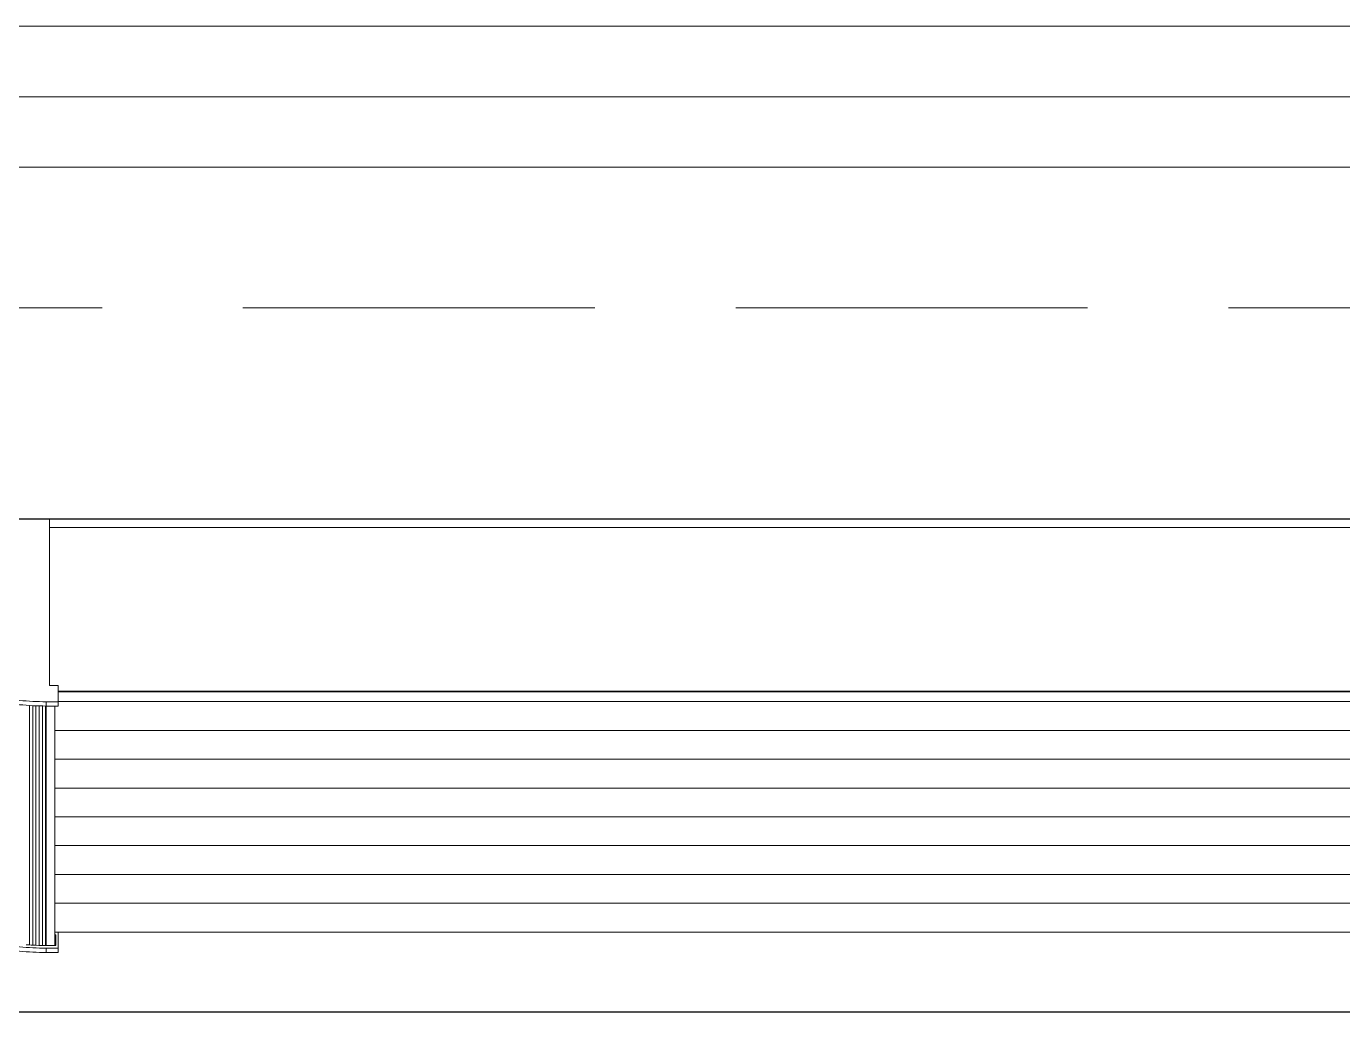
# Model space of a CAD drawing. Extents: x 3774419 to 4775970, y -926964 to 2266.
# Drawn here: x 3850266 to 3851201, y -857533 to -856833 of the extents above; entities that cross this region are included whole.
import ezdxf

# ---------------------------------------------------------------- set-up
doc = ezdxf.new("R2010")
doc.units = 0
doc.header["$LTSCALE"] = 1000
doc.header["$MEASUREMENT"] = 0
doc.linetypes.add('DASH', pattern=[0.35, 0.25, -0.1])
doc.layers.add('!!电气', color=1, linetype='CONTINUOUS')
doc.layers.add('看线', color=185, linetype='CONTINUOUS')
for name, color, linetype, lineweight in [('平面-栏杆', 56, 'CONTINUOUS', 15), ('平面-看线', 252, 'CONTINUOUS', 15), ('平面-空调预留孔', 252, 'CONTINUOUS', 15)]:
    doc.layers.add(name, color=color, linetype=linetype, lineweight=lineweight)

# ---------------------------------------------------------------- blocks, each defined once
blk = doc.blocks.new('gdgdgdrgdfsfs')
at = {"layer": '平面-空调预留孔', "color": 252}
for p, q in [((703030.02, 763961.62), (701455.02, 763961.62)), ((703030.02, 763849.22), (703030.02, 763967.56)), ((703030.02, 763967.56), (703111.72, 763967.56)), ((703023.86, 763834.7), (703023.86, 763849.22)), ((703023.86, 763849.22), (703030.02, 763849.22)), ((703023.86, 763845.19), (701461.18, 763845.19)), ((703023.86, 763844.89), (701461.18, 763844.89)), ((703023.86, 763837.79), (701461.18, 763837.79)), ((703032.33, 763837.76), (703023.86, 763837.76)), ((703023.86, 763834.7), (703032.33, 763834.7)), ((703026.17, 763664.59), (703026.17, 763834.7)), ((703032.33, 763664.59), (703032.33, 763837.76)), ((703032.71, 763664.59), (703032.71, 763834.7)), ((703035.02, 763664.63), (703035.02, 763834.74)), ((703037.3, 763664.67), (703037.3, 763834.78)), ((703039.61, 763664.74), (703039.61, 763834.85)), ((703041.9, 763664.86), (703041.9, 763834.97)), ((703044.2, 763664.97), (703044.2, 763835.08)), ((703026.17, 763817.33), (701458.87, 763817.33)), ((703026.17, 763796.87), (701458.87, 763796.87)), ((703026.17, 763776.42), (701458.87, 763776.42)), ((703026.17, 763755.96), (701458.87, 763755.96)), ((703026.17, 763735.5), (701458.87, 763735.5)), ((703026.17, 763715.04), (701458.87, 763715.04)), ((703026.17, 763694.59), (701458.87, 763694.59)), ((703026.17, 763674.13), (701458.87, 763674.13)), ((703023.86, 763659.61), (703023.86, 763674.13)), ((703023.86, 763674.13), (703026.17, 763674.13)), ((703025.4, 763672.22), (703025.4, 763664.59)), ((703026.17, 763672.22), (703025.4, 763672.22)), ((703032.33, 763662.68), (703023.86, 763662.68)), ((703026.17, 763669.66), (703025.4, 763669.66)), ((703025.4, 763664.59), (703032.33, 763664.59)), ((703032.33, 763659.61), (703032.33, 763662.68)), ((703023.86, 763659.61), (703032.33, 763659.61))]:
    blk.add_line(p, q, dxfattribs=at)
for points, knots in [([(703088.6, 763846.29), (703082.47, 763844.4), (703070.08, 763841.25), (703051.27, 763838.4), (703038.64, 763837.76), (703032.33, 763837.76)], [0, 0, 0, 0, 24.22556, 48.472753, 72.728, 72.728, 72.728, 72.728]), ([(703032.33, 763834.7), (703038.65, 763834.7), (703051.27, 763835.33), (703070.08, 763838.18), (703082.47, 763841.33), (703088.6, 763843.22)], [0, 0, 0, 0, 24.256764, 48.502888, 72.728, 72.728, 72.728, 72.728]), ([(703088.6, 763671.2), (703082.47, 763669.31), (703070.08, 763666.16), (703051.27, 763663.31), (703038.65, 763662.68), (703032.33, 763662.68)], [0, 0, 0, 0, 24.225112, 48.471236, 72.728, 72.728, 72.728, 72.728]), ([(703032.33, 763659.61), (703038.64, 763659.61), (703051.27, 763660.24), (703070.08, 763663.09), (703082.47, 763666.25), (703088.6, 763668.13)], [0, 0, 0, 0, 24.255247, 48.50244, 72.728, 72.728, 72.728, 72.728])]:
    blk.add_open_spline(points, degree=3, knots=knots, dxfattribs=at)
blk.add_open_spline([(703032.33, 763664.59), (703037.03, 763664.59), (703041.72, 763664.76), (703046.41, 763665.12)], degree=3, dxfattribs=at)
blk = doc.blocks.new('A$C1C403CBE')
at = {"layer": '平面-栏杆', "color": 252}
for points in [[(33350, 50), (28700, 50)], [(33350, 0), (28700, 0)]]:
    blk.add_lwpolyline(points, dxfattribs=at)
at = {"layer": '平面-看线', "color": 252}
blk.add_lwpolyline([(33350, 100), (28700, 100)], dxfattribs=at)
at = {"layer": '平面-看线', "color": 252, "linetype": 'DASH'}
blk.add_lwpolyline([(33350, -100), (28700, -100)], dxfattribs=at)
at = {"layer": '看线', "color": 252, "ltscale": 0.5}
for points in [[(28700, -250), (33350, -250)], [(31350, -250), (31350, -600), (33350, -600), (33350, -250)]]:
    blk.add_lwpolyline(points, dxfattribs=at)
at = {"layer": '平面-空调预留孔', "color": 252, "xscale": -1}
blk.add_blockref('gdgdgdrgdfsfs', (734592.52, -764217.56), dxfattribs=at)

msp = doc.modelspace()

# ---------------------------------------------------------------- block references
at = {"layer": '!!电气'}
msp.add_blockref('A$C1C403CBE', (3818719.96, -856933.24), dxfattribs=at)

doc.saveas('drawing.dxf')
